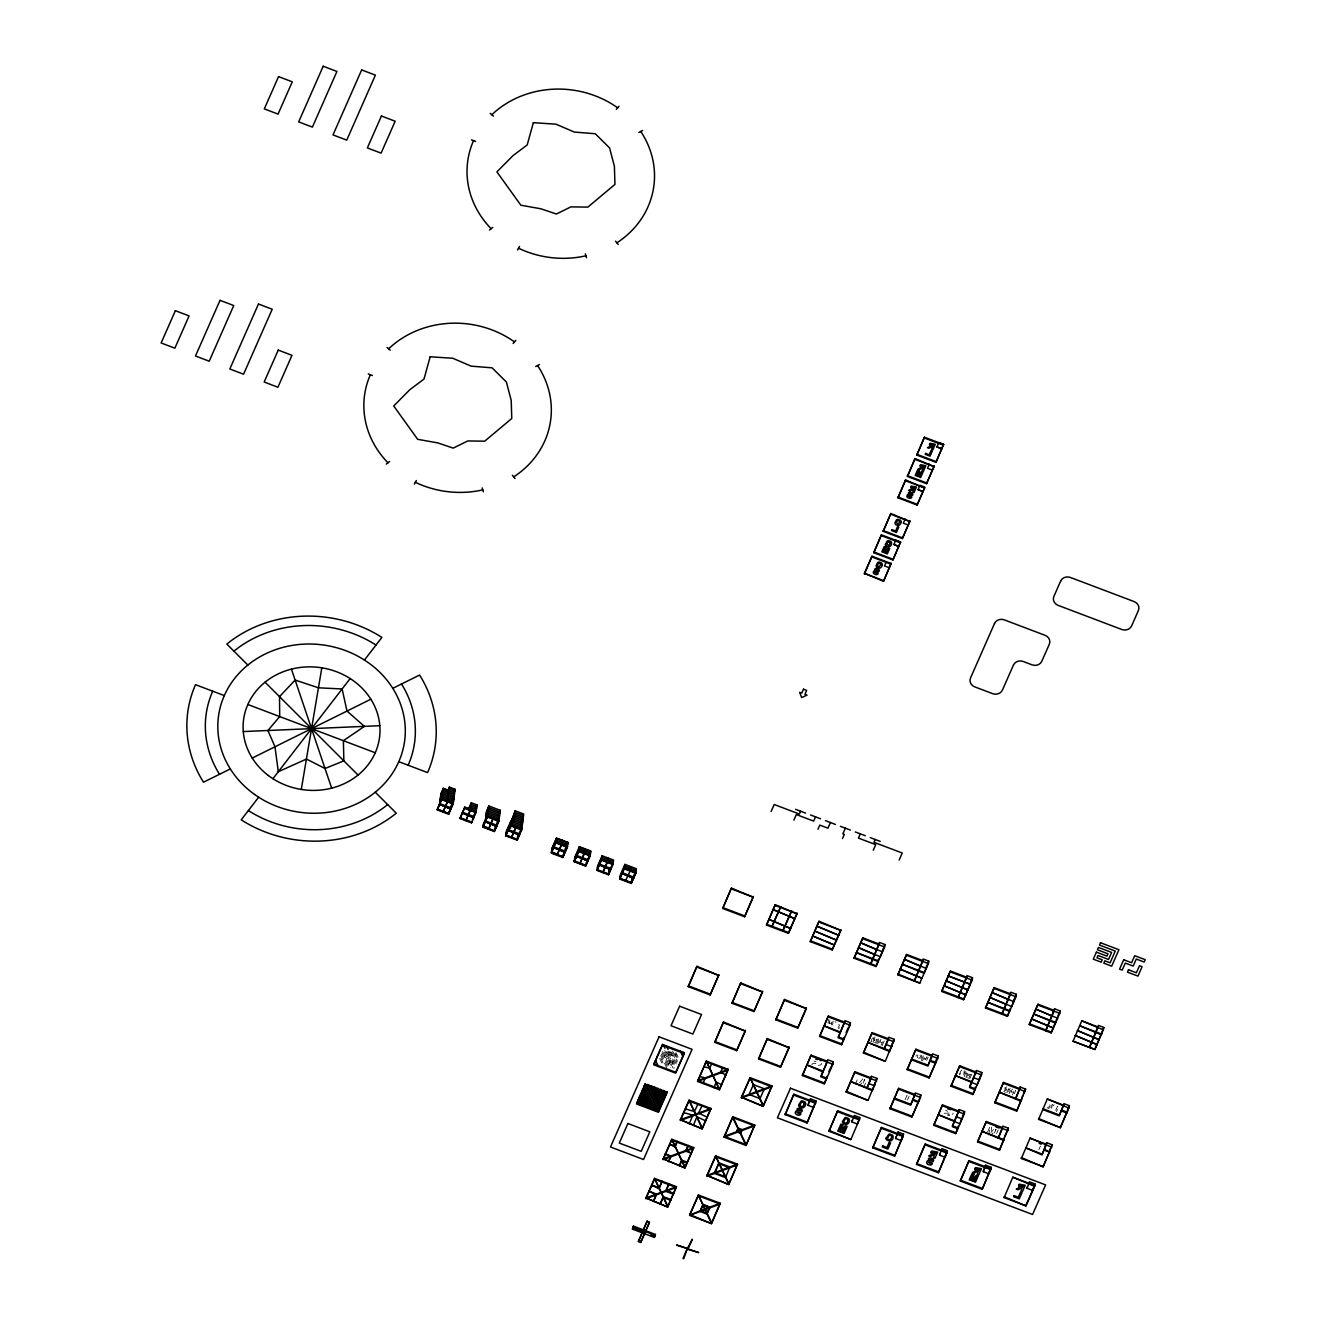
<?xml version="1.0" encoding="UTF-8"?>
<svg xmlns="http://www.w3.org/2000/svg" width="1325" height="1325" viewBox="0 0 1325 1325"><rect width="100%" height="100%" fill="white"/><g stroke="black" fill="none" stroke-linecap="round" stroke-linejoin="round"><path stroke-width="0.75" stroke-dasharray="5 3.75" d="M831.52 1024.937L831.835 1022.122L829.119 1025.5M874.898 1036.945L874.434 1040.787L877.034 1037.757M991.249 1130.656L991.68 1127.111M1006.271 1086.715L1005.808 1090.574L1008.408 1087.527M832.58 1024.97L833.061 1021.095M873.225 1042.212L873.788 1037.773L872.032 1041.748L870.939 1041.334L873.175 1036.299M966.438 1077.523L967.002 1073.084L965.246 1077.076M988.831 1135.045L989.874 1126.846L986.628 1134.217M1004.615 1091.982L1005.178 1087.543L1003.406 1091.535M828.042 1023.115L828.705 1019.438M829.914 1019.902L829.119 1023.728L831.669 1020.565M959.25 1073.25L959.714 1074.906M915.923 1056.124L916.436 1054.932M811.728 1065.002L812.258 1064.041A3.031 2.716 7.2 0 1 812.838 1063.495L818.817 1063.312M875.444 1043.04L877.167 1039.048L874.252 1042.593M863.122 1083.121L864.712 1079.428L859.329 1085.987M968.641 1078.368L970.364 1074.36L967.449 1077.904M1006.818 1092.827L1008.54 1088.835L1005.625 1092.38M994.512 1132.908L996.102 1129.215L990.719 1135.757M671.079 1065.963L676.131 1054.468L668.197 1051.851A3.826 3.445 7.2 0 0 666.458 1052.298A3.395 3.048 7.2 0 0 665.945 1052.646L664.587 1057.019L670.351 1060.613L668.429 1064.969L671.079 1065.963L663.278 1050.062M855.238 1084.43L857.673 1078.914M876.537 1043.454L878.757 1038.403M877.663 1043.885L879.137 1040.523M880.976 1039.247L879.518 1042.543L883.262 1040.108M881.059 1045.177L882.5 1041.914L878.823 1044.315M863.552 1087.577L866.02 1081.978M882.152 1045.591L884.371 1040.539M921.339 1060.431L923.575 1055.379L924.734 1055.826L923.856 1057.797L926.109 1058.658L926.97 1056.671M905.074 1099.7L907.095 1095.113M922.498 1060.878L923.492 1058.642L925.728 1059.503L924.751 1061.722M907.476 1099.916L909.099 1096.239M926.655 1060.48L928.129 1057.118M961.983 1069.938C956.617 1074.343 964.683 1077.275 964.169 1070.766M965.329 1071.213L963.623 1074.923M964.153 1076.662L966.372 1071.61L968.095 1072.256L967.631 1076.115L970.248 1073.068M969.734 1078.765L971.97 1073.73M1008.656 1091.552L1010.13 1088.189M1009.037 1093.655L1010.511 1090.293M1012.35 1089.017L1010.892 1092.313L1015.762 1090.309L1014.271 1093.688M1012.449 1094.947L1013.873 1091.684L1010.197 1094.102M996.566 1133.62L998.222 1129.894M1055.694 1110.35L1057.516 1106.209L1058.675 1106.657L1056.489 1111.642M1038.85 1149.702L1040.473 1146.009M945.57 1110.217L947.491 1111.36M816.001 1061.722L813.848 1061.043M859.66 1082.658L863.271 1078.451M991.034 1132.428L993.452 1129.629M920.875 1058.609L921.836 1056.124A2.484 2.236 7.2 0 0 921.537 1055.114M917.993 1054.982C915.857 1057.201 918.705 1057.781 918.275 1058.344M1054.203 1104.884L1051.47 1106.64L1052.199 1110.019M1048.373 1108.561L1050.361 1107.303M1046.998 1108.048L1050.096 1106.11L1049.433 1103.079M1051.189 1105.431L1052.878 1104.387M944.212 1113.282L949.114 1113.05M838.062 1027.604L839.421 1025.699L838.808 1024.208M919.235 1058.327L920.544 1056.704L920.063 1055.048M818.37 1065.366L820.49 1064.969A2.882 2.6 7.2 0 0 821.401 1064.19A3.246 2.932 7.2 0 0 821.815 1063.312M834.932 1021.807L836.125 1022.254M675.882 1052.563L678.566 1058.162M674.955 1053.259L677.34 1058.278M672.636 1051.056L677.506 1061.259M671.924 1052.249L676.876 1062.6M670.417 1051.719L676.247 1063.942M668.893 1051.189L675.618 1065.283M668.214 1052.414L674.988 1066.642M666.69 1051.884L674.375 1068M664.753 1050.493L673.299 1068.397M662.649 1051.404L670.218 1067.271M662.02 1052.762L668.694 1066.724M661.39 1054.104L667.154 1066.178M660.761 1055.429L667.253 1069.043M660.927 1058.427L664.107 1065.118M659.701 1058.526L662.384 1064.141M952.377 1114.408A2.882 2.6 7.2 0 0 952.774 1113.977A3.246 2.932 7.2 0 0 953.205 1113.099M839.686 1027.836A2.799 2.518 7.2 0 1 838.493 1028.548M667.27 1055.578L667.287 1056.373A1.772 1.59 7.2 0 0 667.618 1057.019L671.195 1058.692L672.653 1055.396L669.175 1054.269L667.27 1055.578"/><path stroke-width="1.5" d="M885.564 544.244L887.054 541.196A2.766 2.484 7.2 0 1 887.568 540.915A2.501 2.252 7.2 0 1 888.694 540.683L890.996 541.577A3.064 2.766 7.2 0 1 891.51 542.356L891.576 544.211A6.84 6.145 7.2 0 1 891.178 545.122L890.433 546.099A2.981 2.683 7.2 0 1 889.704 546.562A2.518 2.269 7.2 0 1 888.297 546.778L886.574 546.132A2.435 2.203 7.2 0 1 885.845 545.32M886.21 1138.142L888.81 1134.217A2.832 2.551 7.2 0 1 889.787 1134.068L892.421 1135.094A3.511 3.147 7.2 0 1 893.017 1135.989L893.083 1138.092A7.817 7.039 7.2 0 1 892.636 1139.152L891.775 1140.262A3.412 3.064 7.2 0 1 890.947 1140.792A2.865 2.584 7.2 0 1 889.655 1141.057L887.352 1140.295A2.799 2.518 7.2 0 1 886.541 1139.367M441.821 799.29L453.233 803.612L448.695 814.213L437.283 809.89L442.136 796.838L453.547 801.161L449.804 809.658M439.685 803.563L451.096 807.886M439.883 801.923L440.977 793.36M437.283 809.89L441.772 799.687L443.213 788.259L448.927 790.412M447.486 801.857L442.997 812.043L447.535 801.443M447.635 800.631L449.341 787.149L455.038 789.319L453.183 804.027L441.772 799.687M448.695 814.213L449.059 811.347M451.295 806.263L451.51 804.623M464.711 807.521L476.122 811.844L471.518 822.858L460.106 818.535L460.272 817.31M462.508 812.208L473.919 816.531M472.429 819.943L476.172 811.447L464.76 807.124L464.595 808.349L476.023 812.672L477 804.904L471.286 802.751L468.288 809.542M470.309 810.503L465.82 820.705L470.358 810.105M470.458 809.277L471.286 802.751M471.518 822.858L471.683 821.632M485.546 819.231L486.573 811.066L488.826 805.964L500.237 810.287L498.846 821.318L494.358 831.504L482.929 827.181L483.294 824.332L487.782 814.13L499.21 818.452L494.705 828.655M485.331 820.871L496.743 825.193M482.929 827.181L487.434 816.995L488.826 805.964M488.743 828.523L493.231 818.337L488.693 828.937M494.358 831.504L494.507 830.278M510.307 825.227L521.719 829.566L517.181 840.166L505.769 835.827L506.332 831.338L510.821 821.152L522.232 825.475M508.171 829.516L519.582 833.839M505.769 835.827L510.257 825.641L510.821 821.152M510.506 828.241L510.721 826.601M511.566 837.185L516.071 826.982L511.516 837.582M513.669 822.229L515.127 810.784L523.69 814.03L521.669 829.963L510.257 825.641M517.181 840.166L521.818 828.738L510.407 824.415L505.819 835.429L517.23 839.752M517.33 838.94L517.744 835.661M551.415 853.134L552.045 848.232L556.533 838.046L567.945 842.369L567.315 847.271L562.827 857.457L551.415 853.134L556.02 842.12L567.431 846.443L562.877 857.043L551.465 852.72M553.817 846.808L565.228 851.13M556.533 838.046L555.904 842.948L567.315 847.271M557.229 854.476L561.717 844.29L557.179 854.89M561.767 843.876L562.231 840.199M562.827 857.457L563.191 854.592M574.818 857.292L579.356 846.692L590.768 851.014L590.155 855.917L585.65 866.103L574.238 861.78L574.868 856.878M576.64 855.453L588.052 859.793M574.238 861.78L578.743 851.594L579.356 846.692M580.052 863.122L584.54 852.936L580.002 863.536M584.59 852.522L585.07 848.845M585.65 866.103L585.816 864.877M597.078 870.426L601.616 859.826L613.028 864.148L608.49 874.748L597.078 870.426L597.641 865.937L602.13 855.751L613.541 860.074L612.978 864.562L601.567 860.24L602.13 855.751M599.48 864.115L610.891 868.438M607.264 862.409L602.776 872.595L607.314 861.995M607.43 861.184L607.844 857.904L606.337 861.3M608.49 874.748L613.127 863.337L601.716 859.014L597.178 869.614L608.589 873.937M609.053 870.26L608.854 871.9L611.09 866.798M619.901 879.088L620.464 874.583L624.953 864.397L636.364 868.72L635.801 873.208L631.313 883.411L619.901 879.088L624.489 868.074L635.901 872.397L631.362 882.997L619.951 878.674M622.303 872.761L633.714 877.084M624.953 864.397L624.39 868.885L635.801 873.208M625.715 880.429L630.104 871.055M630.253 869.829L630.667 866.55M631.313 883.411L631.876 878.906M632.472 1229.12L633.499 1226.122L655.395 1234.42L655.279 1235.347L654.368 1237.418L632.472 1229.12L633.499 1226.122M638.402 1241.575L647.13 1221.087L649.349 1222.892L640.72 1242.452L638.402 1241.575L647.13 1221.087M640.72 1242.452L649.465 1221.965M651.618 1185.08L659.038 1188.773L662.102 1181.204L659.138 1187.962L651.602 1185.113L659.138 1187.929M654.368 1237.418L655.395 1234.42M660.33 1203.348L660.214 1204.21L663.179 1197.485L670.715 1200.334L670.814 1199.489L663.295 1196.641L660.33 1203.382M688.238 986.645L696.95 966.289L718.746 975.399L710.134 994.942L688.238 986.645L696.95 966.289M673.514 1193.378L673.398 1194.222L665.879 1191.374L668.943 1183.805L665.978 1190.562L673.514 1193.411L665.978 1190.529M683.816 1112.619L692.826 1115.203M685.439 1108.942L694.433 1111.526L697.828 1104.371M689.215 1123.931L692.826 1115.17M693.323 1125.488L696.933 1116.727L705.712 1120.9M699.716 1076.562L705.281 1077.854L703.028 1083.519M710.134 994.942L718.862 974.587M722.705 908.453L731.433 888.081L753.229 897.191L744.6 916.751L722.705 908.453L731.433 888.081M704.022 1066.791L709.587 1068.082L719.458 1089.746L697.563 1081.448L706.275 1061.077L728.17 1069.374L719.458 1089.746L706.275 1061.077L709.604 1068.049L711.658 1063.975M701.935 1105.928L698.54 1113.083L707.335 1117.24M714.788 1042.344L723.516 1021.972L745.312 1031.098L736.683 1050.642L714.788 1042.344L723.516 1021.972M713.976 1087.676L716.245 1081.962L721.612 1084.86M722.605 1068.116L720.535 1072.223L725.918 1075.088M732.029 1003.24L740.758 982.885L762.537 991.994L753.925 1011.538L732.029 1003.24L740.758 982.885M744.6 916.751L753.329 896.379M736.683 1050.642L745.412 1030.27M753.925 1011.538L762.653 991.166M766.496 925.049L775.224 904.677L797.021 913.786L788.392 933.33L766.496 925.049L775.224 904.677M758.579 1058.94L767.308 1038.568L789.104 1047.694L780.491 1067.238L758.579 1058.94L767.308 1038.568M775.821 1019.836L784.549 999.464L806.329 1008.59L797.716 1028.134L775.821 1019.836L784.549 999.464M788.392 933.33L797.12 912.975M780.491 1067.238L789.203 1046.866M785.145 1114.64L793.874 1094.235L815.769 1102.533L807.041 1122.938L785.145 1114.64L793.874 1094.235M797.716 1028.134L806.445 1007.762M810.287 941.628L819.016 921.273L840.812 930.382L832.183 949.926L810.287 941.628L819.016 921.273M883.51 581.327L891.145 563.373L883.51 581.327L864.447 573.344L871.983 556.235L891.129 563.489M802.387 1075.536L811.099 1055.131L827.529 1061.358L821.069 1076.016L826.535 1078.086L824.283 1083.833L802.387 1075.536L811.099 1055.131M864.364 574.073L871.983 556.235M893.895 544.476L898.665 546.397L893.878 544.592L895.783 540.202L900.569 542.008L892.918 559.962L873.771 552.707L881.407 534.869L900.553 542.124M813.815 1105.812L813.616 1107.418L808.134 1105.348L808.333 1103.742M873.771 552.707L881.407 534.869M807.041 1122.938L815.968 1100.926L810.486 1098.856L808.134 1105.348M883.195 531.342L890.831 513.504L909.878 521.503L902.342 538.596L883.195 531.342L890.831 513.504M819.612 1036.432L828.34 1016.027L844.77 1022.254L838.294 1036.912L843.777 1038.999L841.507 1044.729L819.612 1036.432L828.34 1016.027M832.183 949.926L840.911 929.57M886.342 561.684L884.454 565.957L889.257 567.647M897.969 497.803L905.604 479.965L924.651 487.964L917.115 505.057L897.969 497.803L905.604 479.965M826.734 1076.496L826.436 1078.947L820.953 1076.877L827.727 1059.752L833.21 1061.822L832.895 1064.273L824.283 1083.833M892.918 559.962L900.569 542.008M907.393 476.437L915.028 458.599L934.075 466.599L926.539 483.691L907.393 476.437L915.028 458.599M902.342 538.596L909.977 520.642M905.19 518.936L903.302 523.209L908.105 524.915M828.937 1131.235L837.665 1110.83L859.561 1119.128L850.832 1139.533L828.937 1131.235L837.665 1110.83M936.924 446.939L941.711 448.761L936.924 446.939L938.812 442.55L943.599 444.372L935.963 462.326L916.817 455.071L924.436 437.233L943.582 444.488M843.975 1037.392L843.661 1039.843L838.195 1037.773L844.969 1020.648L850.435 1022.734L850.137 1025.186L841.507 1044.729M854.095 958.223L862.807 937.852L879.237 944.079L870.508 964.451L879.436 942.439L884.918 944.526L884.603 946.977L875.991 966.521L854.095 958.223L862.807 937.852M916.817 455.071L924.436 437.233M918.076 489.687L922.863 491.492L918.076 489.687L919.981 485.298L924.767 487.103L917.115 505.057M870.094 1079.61L871.519 1076.347L877.001 1078.418L868.074 1100.429L846.178 1092.131L854.89 1071.726L871.32 1077.954L867.014 1087.726M926.539 483.691L934.191 465.737M929.388 464.048L927.5 468.321L932.303 470.011M846.178 1092.131L854.89 1071.726M851.925 1121.944L854.294 1115.451L859.759 1117.522L857.407 1124.014L851.925 1121.944L852.141 1120.337M935.963 462.326L943.599 444.372M850.832 1139.533L829.053 1130.374M874.815 954.679L858.501 947.64L880.297 956.749L884.918 944.526M884.139 1049.466L888.76 1037.243L894.226 1039.313L885.299 1061.325L863.403 1053.027L872.132 1032.622L888.562 1038.85L884.255 1048.622M876.968 949.793L860.654 942.754L882.45 951.863L882.765 949.412M875.991 966.521L878.243 960.824L856.347 952.526L878.144 961.635L878.442 959.184M859.759 1117.522L859.445 1119.973L837.549 1111.675M863.403 1053.027L872.132 1032.622M868.074 1100.429L846.277 1091.287M871.519 1076.347L866.898 1088.57M874.848 1083.303L874.533 1085.755L869.051 1083.684M872.728 1147.831L881.456 1127.426L903.352 1135.724L894.623 1156.129L872.728 1147.831L881.456 1127.426M885.299 1061.325L863.519 1052.182M897.886 974.819L906.598 954.447L923.028 960.675L914.3 981.047L923.227 959.035L928.709 961.122L928.394 963.573L919.782 983.117L897.886 974.819L906.598 954.447M892.073 1044.216L891.775 1046.667L886.293 1044.58M889.969 1108.727L898.698 1088.322L915.111 1094.549L910.805 1104.321L894.375 1098.094L894.276 1098.938L910.689 1105.166L915.31 1092.943L920.792 1095.013L920.477 1097.464L911.865 1117.025L889.969 1108.727L898.698 1088.322M896.644 1135.31L898.085 1132.047L903.551 1134.117L901.199 1140.61L895.717 1138.539L895.932 1136.933M898.085 1132.047L895.717 1138.539M907.194 1069.623L915.923 1049.218L932.353 1055.445L928.047 1065.217L911.617 1058.99L911.517 1059.851L927.931 1066.062L932.552 1053.839L938.034 1055.909L937.719 1058.36L929.09 1077.921L907.194 1069.623L915.923 1049.218M920.759 966.372L904.445 959.333L926.241 968.459L926.556 966.008M919.782 983.117L897.986 974.008M894.623 1156.129L903.551 1134.117M911.865 1117.025L918.44 1101.506L912.958 1099.435M916.519 1164.41L925.247 1144.022L947.143 1152.319L938.415 1172.708L916.519 1164.41L925.247 1144.022M929.09 1077.921L935.665 1062.402L930.2 1060.331M941.677 991.415L950.389 971.043L966.819 977.27L958.091 997.642L967.018 975.631L972.5 977.701L972.186 980.152L963.573 999.713L941.677 991.415L950.389 971.043M935.665 1062.402L935.566 1063.246L930.084 1061.176M933.761 1125.322L942.489 1104.918L958.903 1111.128L952.443 1125.803L957.925 1127.873L955.656 1133.604L933.761 1125.322L942.489 1104.918M939.524 1155.135L941.876 1148.642L947.342 1150.713L944.99 1157.205L939.524 1155.135L939.723 1153.528M951.002 1086.218L959.714 1065.813L976.144 1072.041L969.685 1086.699L975.15 1088.769L972.898 1094.516L951.002 1086.218L959.714 1065.813M963.573 999.713L970.132 984.227L948.236 975.929L970.132 984.227M938.415 1172.708L947.342 1150.713M955.656 1133.604L964.269 1114.06L964.583 1111.609L959.101 1109.538L952.344 1126.648L957.809 1128.718L958.124 1126.267M960.31 1181.006L969.039 1160.617L990.934 1168.898L982.206 1189.303L960.31 1181.006L969.039 1160.617M975.349 1087.162L975.051 1089.614L969.569 1087.543L976.343 1070.434L981.825 1072.505L981.51 1074.956L972.898 1094.516M985.469 1008.01L994.181 987.638L1010.611 993.866L1001.882 1014.238L1010.809 992.226L1016.292 994.297L1015.977 996.748L1007.364 1016.308L985.469 1008.01L994.181 987.638M979.672 1077.391L979.357 1079.842L973.875 1077.772M998.288 1138.357L1002.909 1126.134L1008.375 1128.204L999.448 1150.199L977.552 1141.902L986.28 1121.513L1002.694 1127.724L998.387 1137.512M977.552 1141.902L986.28 1121.513M984.227 1168.484L985.668 1165.238L991.133 1167.308L988.781 1173.801L983.316 1171.714L983.514 1170.124M985.668 1165.238L983.316 1171.714M1006.205 1004.449L989.874 997.41L1011.671 1006.536L1016.292 994.297M1018.693 1090.276L1020.134 1087.03L1025.616 1089.1L1016.689 1111.095L994.793 1102.798L1003.505 1082.409L1019.935 1088.62L1015.629 1098.408M1008.358 999.563L992.028 992.524L1013.824 1001.634L1014.138 999.183M1007.364 1016.308L1009.617 1010.594L987.721 1002.296L1009.517 1011.422L1009.832 1008.971M982.206 1189.303L991.133 1167.308M994.793 1102.798L1003.505 1082.409M999.448 1150.199L1003.87 1139.583L981.974 1131.285L1003.754 1140.428L1004.068 1137.976M1004.102 1197.601L1004.218 1196.757L1025.997 1205.899L1004.102 1197.601L1012.83 1177.196L1034.726 1185.494L1026.113 1205.054M1016.689 1111.095L1021.095 1100.479L999.199 1092.181L1020.995 1101.323L1022.734 1095.609M1020.134 1087.03L1015.513 1099.253M1029.26 1024.606L1037.972 1004.234L1054.402 1010.462L1045.673 1030.817L1054.601 1008.822L1060.083 1010.892L1059.768 1013.343L1051.156 1032.904L1029.26 1024.606L1037.972 1004.234M1012.83 1177.196L1034.626 1186.355L1025.997 1205.899M1021.343 1158.497L1021.459 1157.653L1043.239 1166.795L1021.343 1158.497L1030.072 1138.109L1046.485 1144.32L1042.179 1154.092L1025.765 1147.881L1042.079 1154.953L1046.7 1142.73L1052.166 1144.8L1043.239 1166.795M1030.072 1138.109L1051.851 1147.251M1027.107 1188.31L1029.459 1181.817L1034.941 1183.904L1032.572 1190.38L1027.107 1188.31L1027.306 1186.72M1038.585 1119.393L1038.684 1118.548L1060.48 1127.691L1038.585 1119.393L1047.313 1099.005L1063.727 1105.216L1059.42 1115.004L1042.99 1108.777L1042.891 1109.621L1059.304 1115.849L1063.925 1103.626L1069.408 1105.696L1060.48 1127.691M1052.149 1016.159L1035.819 1009.12L1057.615 1018.229M1051.156 1032.904L1055.561 1022.304L1033.666 1014.006L1055.462 1023.115L1057.217 1017.418M1034.626 1186.355L1034.941 1183.904M1047.313 1099.005L1069.093 1108.147M1044.332 1149.206L1049.698 1152.137L1044.233 1150.067M1073.051 1041.202L1094.947 1049.483L1073.051 1041.202L1081.78 1020.83L1098.193 1027.041L1089.481 1047.412L1098.408 1025.418L1103.874 1027.488L1094.947 1049.483M1081.78 1020.83L1103.559 1029.939M301.288 789.452L321.826 667.817M440.927 793.758L443.213 788.259M440.712 795.398L442.964 790.296L454.376 794.619L452.123 799.72M440.513 797.037L442.749 791.936L454.16 796.259L452.67 799.654M440.297 798.66L442.55 793.576L453.962 797.898L452.471 801.294M440.099 800.3L442.335 795.199L453.763 799.522L452.256 802.917M447.784 790.959L449.341 787.149M446.972 797.501L448.463 794.089M453.498 793.112L455.038 789.319M464.76 807.124L460.206 817.724L471.634 822.047M460.106 818.535L464.661 807.935L476.072 812.258M468.835 809.476L471.087 804.374L476.785 806.544L475.294 809.939M469.381 809.409L470.872 806.014L476.586 808.184L475.079 811.579M469.166 811.049L470.673 807.654L476.371 809.807L472.627 818.303M474.748 810.006L477 804.904M486.374 812.689L488.61 807.604L500.022 811.927L498.531 815.322M486.159 814.328L488.412 809.227L499.823 813.55M485.96 815.968L488.196 810.867L499.608 815.19M485.745 817.591L487.998 812.507L499.409 816.829L497.157 821.914M498.73 813.683L500.237 810.287M495.252 828.589L498.995 820.092L487.583 815.769L483.095 825.955L488.793 828.125M515.127 810.784L511.334 821.699L514.713 814.063L523.276 817.31L521.255 821.898M511.549 820.076L514.912 812.424L523.474 815.67L522.133 818.734M506.117 832.978L510.622 822.775L522.033 827.115L517.545 837.301M511.814 821.815L514.497 815.687L523.06 818.933L521.719 821.997M512.278 821.914L514.299 817.326L522.862 820.572L521.503 823.637M512.742 822.013L514.083 818.966L522.646 822.212L521.305 825.26M521.089 826.899L522.447 823.835L513.885 820.589M551.978 848.646L556.483 838.443L567.895 842.766L564.897 849.573M551.78 850.269L556.268 840.083L567.68 844.406L566.189 847.801M566.438 845.764L567.945 842.369M562.993 856.232L567.481 846.046L556.069 841.723L551.564 851.909L555.374 853.35M574.603 858.915L579.091 848.729L590.519 853.052L586.014 863.254M574.404 860.554L578.892 850.368L590.304 854.691L585.716 865.705L574.288 861.366L578.843 850.766L590.254 855.105M583.315 854.294L584.805 850.898M589.227 854.824L590.718 851.428L579.307 847.089M597.426 867.577L601.931 857.374L613.342 861.697M620.266 876.222L624.754 866.037L636.166 870.359L631.677 880.545M620.05 877.862L624.539 867.66L635.967 871.983L631.462 882.185M771.117 811.513L774.197 804.507L799.356 814.03L800.598 811.215M793.874 820.142L796.342 814.544L813.649 821.102L815.521 816.879M656.455 1194.04L653.374 1201.609L656.339 1194.885L648.919 1191.192L656.438 1194.073M817.956 829.251L819.777 825.094L827.943 828.191L830.444 822.527M643.42 1233.277L644.331 1231.19M686.068 1150.398L688.238 1145.479L685.969 1151.21L691.451 1153.297L686.085 1150.365M845.367 828.191L842.866 833.839L844.323 834.386L842.485 838.559M860.289 833.839L858.418 838.079L875.726 844.638L873.258 850.219M702.929 1204.524L700.229 1210.669L689.646 1215.356L711.542 1223.654L720.253 1203.282L698.358 1194.984L689.745 1214.528L711.542 1223.654L698.358 1194.984L711.641 1222.826L720.253 1203.282L700.246 1210.636L707.086 1213.253L709.769 1207.125L702.929 1204.524L709.769 1207.141M736.617 1131.765L738.224 1128.088L732.841 1116.776L724.112 1137.148L746.008 1145.446L754.737 1125.074L732.841 1116.776L724.112 1137.148L754.637 1125.886L732.725 1117.588L746.008 1145.446L754.737 1125.074L724.212 1136.337L746.108 1144.634L738.224 1128.122L736.617 1131.798L740.725 1133.339L742.331 1129.645M687.128 1249.028L682.971 1258.452L683.75 1258.75L687.427 1248.332L676.562 1245.02L698.772 1252.622L687.907 1249.326M687.427 1248.332L692.362 1239.206L688.205 1248.63M875.212 839.487L873.97 842.303L902.242 853.018L899.145 860.024M809.062 1102.118L810.486 1098.856M814.527 1104.189L815.968 1100.926M828.887 1071.61L831.057 1066.724M831.769 1065.085L833.21 1061.822M846.128 1032.506L848.282 1027.62M849.01 1025.981L850.435 1022.734M877.001 1078.418L872.38 1090.657L850.584 1081.498L872.479 1089.796M894.226 1039.313L889.622 1051.553L867.825 1042.394L889.721 1050.692M928.709 961.122L924.088 973.345L902.292 964.236L924.188 972.517M920.792 1095.013L918.324 1102.35L912.859 1100.28M935.864 1060.795L938.034 1055.909M970.347 982.603L972.5 977.701M957.677 1112.801L959.101 1109.538M961.718 1118.134L959.963 1123.832L938.183 1114.689L954.596 1120.917M962.43 1116.495L964.583 1111.609M981.825 1072.505L977.204 1084.728L955.408 1075.585L971.838 1081.813M1053.176 1012.085L1054.601 1008.822M1004.781 1136.353L1008.375 1128.204M1023.463 1093.986L1025.616 1089.1M1057.93 1015.778L1060.083 1010.892M1045.259 1145.976L1046.7 1142.73M1050.013 1149.686L1052.166 1144.8M1069.408 1105.696L1066.94 1113.033L1061.474 1110.963M1103.874 1027.488L1101.406 1034.825L1079.627 1025.716L1101.522 1034.013L1095.046 1048.671M1043.355 1165.95L1049.814 1151.293M1060.58 1126.846L1067.056 1112.188L1061.573 1110.102M517.545 249.978L519.533 246.45M414.361 484.072L416.348 480.544M258.657 797.219L241.216 819.844A124.881 112.327 7.2 0 0 396.274 813.186L375.257 792.217M272.933 778.702L350.164 678.549M364.441 660.049L381.898 637.408A124.881 112.327 7.2 0 0 226.823 644.066L247.841 665.051M616.324 109.379L619.023 106.265M513.156 343.473L515.839 340.359M489.505 230.003L492.801 227.403M386.32 464.081L389.616 461.481M638.865 132.45L642.642 130.463M535.681 366.545L539.457 364.557M230.318 768.931L203.503 782.214A124.881 112.327 7.2 0 1 195.52 684.677L224.306 695.575M252.247 758.049L370.868 699.219M392.796 688.338L419.594 675.038A124.881 112.327 7.2 0 1 427.578 772.591L398.792 761.693M815.803 1059.338L818.138 1059.354M908.519 494.407L911.633 494.109L908.287 493.082A1.921 1.739 7.2 0 1 909.728 492.204L910.689 492.287A4.273 3.842 7.2 0 1 911.567 492.585L912.511 493.297M947.888 1108.992L951.019 1109.654M243.287 731.566L379.811 725.702M949.363 1115.137L947.888 1114.954M471.468 139.87L475.592 141.427M924.353 437.979L943.499 445.233M916.9 454.326L936.046 461.58M914.929 459.344L934.075 466.599M907.492 475.692L926.639 482.946M905.505 480.71L924.651 487.964M898.068 497.074L917.215 504.328M890.731 514.249L909.878 521.503M883.295 530.596L902.441 537.851M881.307 535.615L900.453 542.869M873.871 551.962L893.017 559.216M871.9 556.98L891.046 564.235M368.284 373.948L372.408 375.522M864.447 573.344L883.593 580.598M795.596 809.327L805.6 813.119M810.519 814.974L820.523 818.767M825.442 820.639L835.446 824.432M840.365 826.287L850.368 830.079M855.287 831.951L865.291 835.727M870.21 837.599L880.214 841.392M247.858 704.503L375.24 752.766M731.334 888.893L753.229 897.191M775.125 905.488L797.021 913.786M818.916 922.084L840.812 930.382M862.707 938.68L884.603 946.977M906.499 955.275L928.394 963.573M950.29 971.871L972.186 980.152M994.081 988.45L1015.977 996.748M1037.872 1005.046L1059.768 1013.343M449.291 787.563L454.988 789.717M449.076 789.187L454.79 791.356M443.163 788.673L454.574 792.996M441.871 798.876L453.299 803.198M510.357 824.829L521.768 829.152M601.666 859.428L613.077 863.751M487.484 816.581L498.896 820.904M555.953 842.534L567.382 846.857M578.793 851.18L590.205 855.503M624.439 868.488L635.851 872.811M487.434 816.995L498.846 821.318M578.743 851.594L590.155 855.917M722.804 907.625L744.7 915.923M766.612 924.221L788.507 932.518M810.403 940.816L832.299 949.114M854.194 957.412L876.09 965.71M941.777 990.603L963.673 998.901M985.568 1007.182L1007.464 1015.48M1029.359 1023.778L1051.255 1032.076M437.382 809.062L448.794 813.401L453.349 802.801L441.937 798.478L437.333 809.476L448.744 813.798M483.045 826.369L494.457 830.692M505.868 835.015L517.28 839.338M551.515 852.323L562.926 856.646M574.354 860.968L585.766 865.291M620.001 878.26L631.412 882.582M460.156 818.121L471.568 822.444M597.128 870.028L608.539 874.351M696.851 967.101L718.746 975.399M740.642 983.697L762.537 991.994M784.433 1000.292L806.329 1008.59M828.241 1016.888L850.137 1025.186M872.032 1033.467L893.928 1041.765M915.823 1050.062L937.719 1058.36M959.615 1066.658L981.51 1074.956M1003.406 1083.254L1025.302 1091.552M840.447 1032.026L824.034 1025.815L840.348 1032.887M688.338 985.833L710.233 994.131M732.129 1002.429L754.024 1010.727M775.92 1019.024L797.816 1027.322M819.728 1035.587L841.623 1043.885M907.31 1068.762L929.206 1077.059M951.102 1085.357L972.997 1093.655M994.893 1101.953L1016.788 1110.251M723.417 1022.801L745.312 1031.098M767.208 1039.396L789.104 1047.694M810.999 1055.992L832.895 1064.273M854.791 1072.571L876.686 1080.869M898.582 1089.167L920.477 1097.464M942.373 1105.762L964.269 1114.06M986.164 1122.358L1008.06 1130.656M995.853 1126.83L999.033 1128.022M1039.148 1143.359L1041.284 1144.171M956.65 1116.876L962.116 1118.946M823.223 1071.13L806.793 1064.903L823.107 1071.975M714.904 1041.533L736.799 1049.831M758.695 1058.128L780.591 1066.426M802.486 1074.691L824.382 1082.989M890.069 1107.866L911.964 1116.163M933.86 1124.461L955.756 1132.759M977.651 1141.057L999.563 1149.355M793.758 1095.079L815.653 1103.377M881.34 1128.271L903.253 1136.568M925.148 1144.866L947.044 1153.164M968.939 1161.462L990.835 1169.76M837.731 1131.103L843.959 1133.471M785.245 1113.795L807.14 1122.093M872.844 1146.97L894.739 1155.267M916.635 1163.565L938.531 1171.863M960.426 1180.161L982.322 1188.459M738.224 1128.088L742.331 1129.678M729.76 1167.805L718.812 1163.665L714.506 1173.437L725.454 1177.577L729.876 1166.961L718.928 1162.803L714.606 1172.625L725.553 1176.766M647.014 1222.014L649.349 1222.892M633.383 1227.049L655.279 1235.347M642.824 1230.859L645.159 1231.737M642.708 1231.786L645.043 1232.681M632.588 1228.192L643.536 1232.349M650.823 1235.099L654.484 1236.49M638.517 1240.631L640.836 1241.525M819.645 1059.884L820.937 1060.745M927.616 1164.128L927.782 1164.228A2.252 2.037 7.2 0 1 926.738 1162.87A1.772 1.59 7.2 0 1 926.705 1162.141L927.136 1161.23A2.021 1.822 7.2 0 1 927.533 1160.866L927.782 1160.733A2.07 1.855 7.2 0 1 928.577 1160.534L932.154 1160.187L928.312 1159.011A2.17 1.954 7.2 0 1 929.951 1158L931.061 1158.1A4.886 4.389 7.2 0 1 932.071 1158.447L933.148 1159.259A2.054 1.838 7.2 0 1 933.529 1159.971A1.805 1.623 7.2 0 1 933.512 1160.733A2.17 1.954 7.2 0 1 933.231 1161.329A1.938 1.739 7.2 0 1 932.634 1161.843L928.328 1162.191L930.63 1163.632A2.368 2.12 7.2 0 0 931.26 1163.035C934.158 1163.714 930.432 1165.801 929.09 1164.824A5.764 5.184 7.2 0 1 928.129 1164.427M796.408 1114.441L796.242 1114.342A2.252 2.037 7.2 0 1 795.364 1113.083A1.772 1.59 7.2 0 1 795.331 1112.371L795.762 1111.443A2.021 1.822 7.2 0 1 796.159 1111.079L796.408 1110.946A2.07 1.855 7.2 0 1 797.203 1110.747L800.764 1110.4L796.938 1109.24A2.17 1.954 7.2 0 1 798.561 1108.23L799.687 1108.313A4.886 4.389 7.2 0 1 800.681 1108.661L801.774 1109.472M490.2 113.337L493.463 116.136M387.016 347.432L390.279 350.214M265.05 682.209L358.065 775.059M615.545 241.183L618.195 244.446M512.361 475.277L515.011 478.54M683.402 1052.348L683.998 1053.607M680.305 1051.172L682.789 1056.373M666.359 1045.889L668.048 1049.417M663.262 1044.713L664.984 1048.307M655.494 1060.315L657.962 1065.532M654.268 1063.081L654.865 1064.356M291.434 669.125L331.664 788.143M585.352 253.853L586.544 257.729M482.168 487.931L483.36 491.823M912.842 493.927L912.842 494.589A1.888 1.706 7.2 0 1 912.594 495.103A1.723 1.557 7.2 0 1 911.882 495.633L908.287 495.848L910.308 497.123A2.07 1.855 7.2 0 0 910.855 496.593C913.389 497.206 910.142 499.012 908.95 498.15A5.052 4.538 7.2 0 1 908.122 497.819A3.644 3.279 7.2 0 1 907.675 497.554A1.971 1.772 7.2 0 1 906.896 496.444L907.261 495.02A1.772 1.59 7.2 0 1 908.569 494.374M891.808 1136.833L890.798 1139.285L888.976 1139.765A1.805 1.623 7.2 0 1 887.617 1138.291L888.793 1135.691A1.772 1.59 7.2 0 1 891.775 1136.8M804.225 1103.642L803.215 1106.11L801.393 1106.59A1.805 1.623 7.2 0 1 800.035 1105.116L801.211 1102.499A1.789 1.607 7.2 0 1 804.192 1103.626M886.293 1139.285A3.412 3.064 7.2 0 1 885.961 1138.043M796.756 1114.656A5.764 5.184 7.2 0 0 797.7 1115.037C799.041 1116.014 802.784 1113.944 799.886 1113.265A2.368 2.137 7.2 0 1 799.257 1113.861L796.938 1112.404L801.244 1112.056A1.938 1.739 7.2 0 0 801.857 1111.543A2.17 1.954 7.2 0 0 802.138 1110.963A1.805 1.623 7.2 0 0 802.155 1110.201M233.912 651.138A114.447 102.953 7.2 0 1 376.018 645.043M219.503 774.28A106.381 95.698 7.2 0 1 212.712 691.186M387.662 804.59A112.178 100.899 7.2 0 1 248.371 810.569M401.508 684.015A103.979 93.528 7.2 0 1 408.15 765.237M537.569 365.551A93.893 84.469 7.2 0 1 513.686 476.901M482.764 489.869A93.893 84.469 7.2 0 1 415.354 482.3M387.977 462.789A93.893 84.469 7.2 0 1 370.354 374.743M388.639 348.823A93.893 84.469 7.2 0 1 514.497 341.916M640.753 131.457A93.893 84.469 7.2 0 1 616.87 242.823M585.948 255.791A93.893 84.469 7.2 0 1 518.539 248.222M491.144 228.695A93.893 84.469 7.2 0 1 473.538 140.649M491.823 114.745A93.893 84.469 7.2 0 1 617.682 107.822M885.63 545.237A2.981 2.683 7.2 0 1 885.348 544.144M805.65 1103.891L805.501 1104.918A7.817 7.022 7.2 0 1 805.053 1105.961L804.192 1107.071A3.412 3.064 7.2 0 1 803.348 1107.617A2.865 2.584 7.2 0 1 802.072 1107.882L799.77 1107.104A2.799 2.518 7.2 0 1 798.958 1106.176A3.362 3.014 7.2 0 1 798.627 1104.967L801.227 1101.025A2.832 2.551 7.2 0 1 802.205 1100.876L804.838 1101.903A3.511 3.147 7.2 0 1 805.418 1102.798L805.65 1103.891M849.457 1120.47L849.292 1121.497A7.817 7.022 7.2 0 1 848.845 1122.557L847.983 1123.666A3.412 3.064 7.2 0 1 847.155 1124.196A2.865 2.584 7.2 0 1 845.863 1124.461L843.561 1123.699A2.799 2.518 7.2 0 1 842.75 1122.772A3.362 3.014 7.2 0 1 842.418 1121.546L845.019 1117.621A2.832 2.551 7.2 0 1 845.996 1117.472L848.629 1118.499A3.511 3.147 7.2 0 1 849.226 1119.393L849.457 1120.47M882.284 564.682L882.152 565.576A6.84 6.145 7.2 0 1 881.771 566.487L881.009 567.464A2.981 2.683 7.2 0 1 880.28 567.928A2.518 2.269 7.2 0 1 878.872 568.143L877.15 567.497A2.435 2.203 7.2 0 1 876.438 566.686A2.932 2.633 7.2 0 1 876.156 565.609L877.647 562.578A2.766 2.501 7.2 0 1 878.144 562.28A2.501 2.252 7.2 0 1 879.27 562.048L881.572 562.943A3.064 2.766 7.2 0 1 882.086 563.738L882.284 564.682M901.133 521.934L900.983 522.828A6.84 6.161 7.2 0 1 900.602 523.756L899.857 524.717A2.981 2.683 7.2 0 1 899.112 525.197A2.518 2.269 7.2 0 1 897.704 525.412L895.982 524.75A2.435 2.203 7.2 0 1 895.269 523.938A2.932 2.65 7.2 0 1 894.988 522.878L896.478 519.831A2.766 2.501 7.2 0 1 896.992 519.533A2.501 2.252 7.2 0 1 898.102 519.301L900.404 520.212A3.064 2.749 7.2 0 1 900.934 520.99L901.133 521.934M910.673 487.269L911.749 488.793L908.602 490.416L910.076 490.962L912.908 489.472A2.567 2.302 7.2 0 1 913.538 489.637L912.809 492.006L914.051 492.469L916.453 487.037L911.252 486.076A1.872 1.689 7.2 0 0 910.938 486.457A2.501 2.252 7.2 0 0 910.722 486.971L910.673 487.269M920.097 465.903L921.157 467.427L918.026 469.033L919.5 469.597L922.316 468.106A2.567 2.302 7.2 0 1 922.962 468.272L922.233 470.623L923.475 471.104L925.877 465.671L920.676 464.711A1.872 1.689 7.2 0 0 920.362 465.092A2.501 2.252 7.2 0 0 920.146 465.605L920.113 465.754M929.504 444.521L930.581 446.061L927.45 447.668L928.924 448.231L931.74 446.74A2.567 2.319 7.2 0 1 932.386 446.889L931.641 449.258L932.899 449.738L935.284 444.289L930.2 443.262A1.872 1.689 7.2 0 0 929.786 443.709A2.501 2.252 7.2 0 0 929.554 444.239L929.504 444.521M878.028 570.379L874.898 570.678A1.805 1.623 7.2 0 0 874.202 570.86L873.987 570.959A1.772 1.59 7.2 0 0 873.639 571.29L873.291 572.715A1.971 1.772 7.2 0 0 874.069 573.808A3.644 3.279 7.2 0 0 874.517 574.089A5.052 4.538 7.2 0 0 875.345 574.421C876.504 575.282 879.767 573.477 877.249 572.88A2.07 1.855 7.2 0 1 876.686 573.41L874.666 572.118L878.442 571.82A1.689 1.524 7.2 0 0 878.972 571.373A1.888 1.706 7.2 0 0 879.22 570.86L879.22 570.197A1.689 1.524 7.2 0 0 878.889 569.601L877.945 568.856A4.273 3.842 7.2 0 0 877.067 568.541L876.123 568.458A1.888 1.706 7.2 0 0 874.666 569.352L878.028 570.379M911.981 487.451L914.184 488.859L914.797 487.467L911.981 487.451M921.388 466.085L923.608 467.493L924.221 466.102L921.388 466.085M930.812 444.72L933.032 446.111L933.645 444.736L930.846 444.604M932.535 1152.584L935.069 1154.174L935.765 1152.601L932.568 1152.452M976.326 1169.163L978.86 1170.77L979.556 1169.197L976.359 1169.031M1020.117 1185.759L1022.652 1187.366L1023.347 1185.776L1020.117 1185.759M881.042 564.649L878.723 567.067A1.706 1.54 7.2 0 1 878.077 566.818L877.498 564.963A5.035 4.538 7.2 0 1 877.763 564.284L879.518 563.108L881.042 564.649M848.017 1120.437L847.006 1122.706L845.184 1123.169A1.805 1.623 7.2 0 1 843.826 1121.712L845.002 1119.095A1.789 1.607 7.2 0 1 847.983 1120.221L848.017 1120.437M890.466 543.267L888.644 545.701L886.905 543.581A5.035 4.522 7.2 0 1 887.187 542.919L888.942 541.743L890.466 543.267M899.874 521.901L897.903 524.352L896.329 522.216A5.035 4.538 7.2 0 1 896.611 521.537L898.367 520.377L899.874 521.901M931.061 1152.203L931.044 1152.369A1.739 1.573 7.2 0 0 931.309 1153.313L932.27 1154.108L928.692 1155.947L930.365 1156.592L933.595 1154.887A2.932 2.633 7.2 0 1 934.324 1155.069L933.479 1157.768L934.92 1158.315L937.653 1152.088L931.723 1150.994A2.021 1.822 7.2 0 0 931.359 1151.442A2.865 2.567 7.2 0 0 931.094 1152.021L931.094 1152.021M974.852 1168.783L974.836 1168.948A1.739 1.573 7.2 0 0 975.101 1169.909L976.061 1170.704L972.484 1172.542L974.157 1173.188L977.386 1171.482A2.932 2.633 7.2 0 1 978.115 1171.664L977.27 1174.364L978.711 1174.911L981.444 1168.683L975.515 1167.59A2.021 1.822 7.2 0 0 975.15 1168.021A2.865 2.567 7.2 0 0 974.885 1168.617L974.885 1168.617M1018.643 1185.378L1018.627 1185.544A1.739 1.573 7.2 0 0 1018.892 1186.504L1019.852 1187.299L1016.275 1189.138L1017.964 1189.784L1021.177 1188.078A2.932 2.633 7.2 0 1 1021.906 1188.26L1021.078 1190.96L1022.503 1191.506L1025.235 1185.279L1019.306 1184.186A2.021 1.822 7.2 0 0 1018.942 1184.616A2.865 2.567 7.2 0 0 1018.693 1185.213L1018.643 1185.378M439.585 804.374L450.947 809.111L439.585 804.374M462.408 813.037L473.77 817.757L462.408 813.037M485.232 821.682L496.593 826.419L485.232 821.682M508.055 830.328L519.417 835.065L508.055 830.328M553.717 847.636L565.079 852.356L553.717 847.636M576.541 856.281L587.902 861.018L576.541 856.281M599.364 864.927L610.726 869.664L599.364 864.927M622.203 873.573L633.565 878.309L622.203 873.573M645.954 1197.949L667.75 1207.058L676.462 1186.687L654.567 1178.389L645.954 1197.949L667.75 1207.058L654.567 1178.389L667.85 1206.23L676.462 1186.687L645.954 1197.949M663.196 1158.845L684.975 1167.954L693.704 1147.582L671.808 1139.285L663.196 1158.845L684.975 1167.954L671.808 1139.285L685.091 1167.143L693.704 1147.582L663.196 1158.845M665.349 1153.926L670.715 1156.841L668.562 1161.727L670.814 1155.996L665.349 1153.926M669.655 1144.137L675.021 1147.069L677.29 1141.322L675.121 1146.258L669.655 1144.137M680.421 1119.741L702.217 1128.85L710.945 1108.478L689.05 1100.181L680.421 1119.741L702.217 1128.85L689.05 1100.181L702.316 1128.039L710.945 1108.478L680.421 1119.741M679.609 1165.023L679.51 1165.884L681.663 1160.998L687.145 1163.068L687.244 1162.207L681.779 1160.137L679.609 1165.056M706.987 1175.441L728.783 1184.55L737.495 1164.178L715.599 1155.88L706.987 1175.441L728.783 1184.55L715.599 1155.88L728.882 1183.722L737.495 1164.178L706.987 1175.441M741.453 1097.233L763.25 1106.342L771.962 1085.97L750.066 1077.672L741.453 1097.233L763.25 1106.342L750.066 1077.672L763.349 1105.53L771.962 1085.97L741.453 1097.233M768.765 919.335L790.545 928.444L768.765 919.335M773.071 909.563L794.868 918.672L773.071 909.563M772.077 926.291L780.69 906.747L772.077 926.291M783.025 930.448L791.638 910.888L783.025 930.448M812.556 935.93L834.352 945.04L812.556 935.93M814.709 931.044L836.506 940.154L814.709 931.044M816.862 926.158L838.659 935.268L816.862 926.158M900.139 969.122L921.935 978.231L900.139 969.122M943.93 985.717L965.726 994.827L943.93 985.717M946.083 980.815L967.879 989.941L946.083 980.815M1031.512 1018.892L1053.309 1028.001L1031.512 1018.892M1075.304 1035.488L1097.1 1044.597L1075.304 1035.488M1077.457 1030.602L1099.253 1039.711L1077.457 1030.602M885.928 547.126L885.332 551.183L888.015 547.921L889.688 548.55L887.319 553.916L886.259 553.519L888.098 549.262L885.1 553.072L884.106 552.707L884.802 548.02L882.93 552.26L881.87 551.862L884.239 546.48L885.928 547.126M919.235 470.739L918.656 474.797L921.322 471.534L923.012 472.164L920.643 477.53L919.583 477.132L921.405 472.892L918.407 476.685L917.413 476.321L918.126 471.634L916.254 475.874L915.194 475.476L917.562 470.11L919.235 470.739M842.832 1124.842L842.153 1129.48L845.217 1125.753L847.139 1126.482L844.423 1132.61L843.213 1132.163L845.317 1127.293L841.888 1131.649L840.746 1131.219L841.557 1125.869L839.421 1130.722L838.195 1130.258L840.911 1124.113L842.832 1124.842M973.858 1174.497L973.179 1179.134L976.243 1175.391L978.165 1176.12L975.465 1182.264L974.256 1181.801L976.343 1176.948L972.914 1181.304L971.788 1180.873L972.583 1175.523L970.447 1180.36L969.238 1179.912L971.937 1173.768L973.858 1174.497M430.161 356.773L424 379.066L409.822 389.699L393.724 405.963L417.673 439.32L437.697 442.881L453.2 448.115L467.758 440.943L484.702 441.192L511.765 418.485L511.202 400.299L506.382 382.014L492.105 367.837L471.104 366.147L452.819 358.263L430.161 356.773M533.346 122.678L527.184 144.972L513.007 155.605L496.908 171.869L520.858 205.226L540.882 208.787L556.384 214.021L570.942 206.866L587.886 207.114L614.949 184.407L614.386 166.205L609.566 147.936L595.289 133.742L574.272 132.053L556.003 124.169L533.346 122.678M175.364 310.696L161.137 342.976L174.867 348.177L189.094 315.913L175.364 310.696M278.548 76.618L264.321 108.882L278.051 114.099L292.278 81.819L278.548 76.618M220.016 300.344L195.487 355.994L209.218 361.195L233.747 305.545L220.016 300.344M323.201 66.25L298.672 121.9L312.402 127.101L336.931 71.451L323.201 66.25M258.474 304.021L229.821 368.996L243.568 374.213L272.221 309.222L258.474 304.021M361.659 69.927L333.006 134.918L346.752 140.119L375.389 75.127L361.659 69.927M278.25 350.098L264.172 382.014L277.919 387.231L291.98 355.315L278.25 350.098M381.418 116.02L367.356 147.936L381.103 153.137L395.165 121.221L381.418 116.02M487.534 816.183L482.996 826.783L494.407 831.106L498.945 820.506L487.534 816.183M803.48 689.199L801.757 693.124L799.638 692.329L801.642 697.563L807.041 695.128L804.904 694.333L806.643 690.391L803.48 689.199M659.055 1036.812L610.494 1146.986L643.536 1159.508L692.097 1049.334L659.055 1036.812M637.027 1102.251L637.623 1103.51L637.027 1102.251M638.236 1099.485L637.64 1100.86L639.18 1104.106L640.72 1104.686L638.236 1099.485M639.462 1096.719L638.849 1098.094L642.277 1105.265L643.817 1105.862L639.462 1096.719M640.687 1093.953L640.074 1095.328L645.374 1106.441L646.915 1107.037L640.687 1093.953M641.896 1091.187L641.283 1092.578L648.472 1107.617L650.012 1108.213L641.896 1091.187M643.122 1088.421L642.509 1089.812L651.569 1108.793L653.109 1109.373L643.122 1088.421M644.331 1085.655L643.735 1087.047L654.666 1109.969L656.206 1110.549L644.331 1085.655M645.258 1083.585L658.525 1111.427L645.258 1083.585M662.5 1044.431L653.871 1063.992L675.767 1072.289L684.396 1052.729L662.5 1044.431M627.918 1123.517L619.288 1143.061L641.184 1151.359L649.813 1131.815L627.918 1123.517M645.142 1084.413L636.53 1103.957L658.426 1112.255L667.038 1092.711L645.142 1084.413M662.384 1045.293L653.772 1064.836L675.667 1073.134L684.28 1053.59L662.384 1045.293M679.626 1006.205L670.997 1025.749L692.892 1034.047L701.521 1014.503L679.626 1006.205M891.957 529.669L891.559 530.58L896.445 532.435L898.814 527.068L897.555 526.588L895.601 531.043L891.957 529.669M925.579 453.398L925.181 454.309L930.051 456.164L932.419 450.798L931.177 450.318L929.206 454.773L925.579 453.398M660.049 1107.982L659.436 1109.356L647.577 1084.463L649.118 1085.043L660.049 1107.982M661.274 1105.216L660.662 1106.59L650.674 1085.639L652.215 1086.218L661.274 1105.216M662.483 1102.45L661.887 1103.824L653.772 1086.815L655.312 1087.394L662.483 1102.45M663.709 1099.684L663.096 1101.058L656.869 1087.991L658.409 1088.57L663.709 1099.684M664.935 1096.918L664.322 1098.293L659.966 1089.15L661.506 1089.746L664.935 1096.918M666.144 1094.152L665.531 1095.527L663.063 1090.326L664.603 1090.922L666.144 1094.152M667.154 1091.883L666.757 1092.761L666.16 1091.502L667.154 1091.883M654.467 1179.2L645.855 1198.761L676.363 1187.498L654.467 1179.2M671.709 1140.113L663.08 1159.657L693.604 1148.394L671.709 1140.113M688.934 1101.009L680.321 1120.553L710.829 1109.307L688.934 1101.009M706.175 1061.905L697.563 1081.448L728.071 1070.202L706.175 1061.905M728.17 1069.374L719.558 1088.935L697.662 1080.637L728.17 1069.374M698.258 1195.796L689.646 1215.356L720.154 1204.094L698.258 1195.796M715.5 1156.692L706.888 1176.252L737.396 1164.99L715.5 1156.692M749.967 1078.5L741.354 1098.044L771.862 1086.782L749.967 1078.5M753.395 1084.645L749.072 1094.45L760.02 1098.591L764.343 1088.786L753.395 1084.645M702.83 1205.369L700.13 1211.481L706.97 1214.081L709.67 1207.969L702.83 1205.369M994.528 623.479L970.513 677.969A7.536 6.791 7.2 0 0 974.753 686.88L992.657 693.671A7.536 6.791 7.2 0 0 1002.429 690.06L1013.443 665.067A7.536 6.791 7.2 0 1 1023.198 661.473L1032.059 664.835A7.536 6.791 7.2 0 0 1041.831 661.225L1049.317 644.232A7.536 6.791 7.2 0 0 1045.061 635.321L1004.3 619.868A7.536 6.791 7.2 0 0 994.528 623.479M790.462 1088.222L777.411 1117.82L1032.572 1214.495L1045.607 1184.898L790.462 1088.222M1060.646 581.062L1053.872 596.449A7.536 6.791 7.2 0 0 1058.112 605.359L1121.844 629.507A7.536 6.791 7.2 0 0 1131.616 625.913L1138.39 610.51A7.536 6.791 7.2 0 0 1134.15 601.6L1070.418 577.468A7.536 6.791 7.2 0 0 1060.646 581.062M882.765 1145.926L882.301 1146.97L887.883 1149.073L890.582 1142.945L889.158 1142.398L886.905 1147.5L882.765 1145.926M1096.404 952.145L1093.307 959.184L1101.191 962.165L1102.218 959.83L1096.967 957.826L1097.994 955.491L1108.512 959.466L1111.609 952.427L1098.475 947.458L1097.431 949.793L1107.948 953.785L1106.922 956.12L1096.404 952.145M1100.545 942.754L1099.502 945.106L1115.269 951.085L1110.102 962.811L1104.851 960.824L1103.808 963.159L1111.692 966.157L1118.929 949.727L1100.545 942.754M1014.138 1195.697L1013.675 1196.74L1019.256 1198.86L1021.956 1192.715L1020.532 1192.169L1018.296 1197.27L1014.138 1195.697M1123.716 959.747L1119.575 969.138L1122.209 970.132L1125.306 963.093L1133.19 966.074L1136.287 959.035L1144.171 962.033L1145.214 959.681L1134.697 955.706L1131.6 962.745L1123.716 959.747M1128.503 969.784L1127.459 972.119L1137.976 976.111L1142.1 966.72L1139.483 965.726L1136.37 972.765L1128.503 969.784M279.707 716.56L267.932 730.506L274.971 746.787L278.316 771.73L306.423 759.043L325.023 768.5L343.854 760.865L343.39 740.692L364.425 726.365L346.984 711.061L342.132 688.967L318.447 687.808L295.144 680.056L279.509 696.635L279.707 716.56M268.279 775.456A68.552 61.662 7.2 0 0 379.116 740.128A68.552 61.662 7.2 0 0 287.26 670.317A68.552 61.662 7.2 0 0 268.279 775.456M254.532 794.42A93.893 84.469 7.2 0 0 404.506 741.818A93.893 84.469 7.2 0 0 275.6 649.648A93.893 84.469 7.2 0 0 254.532 794.42"/></g></svg>
